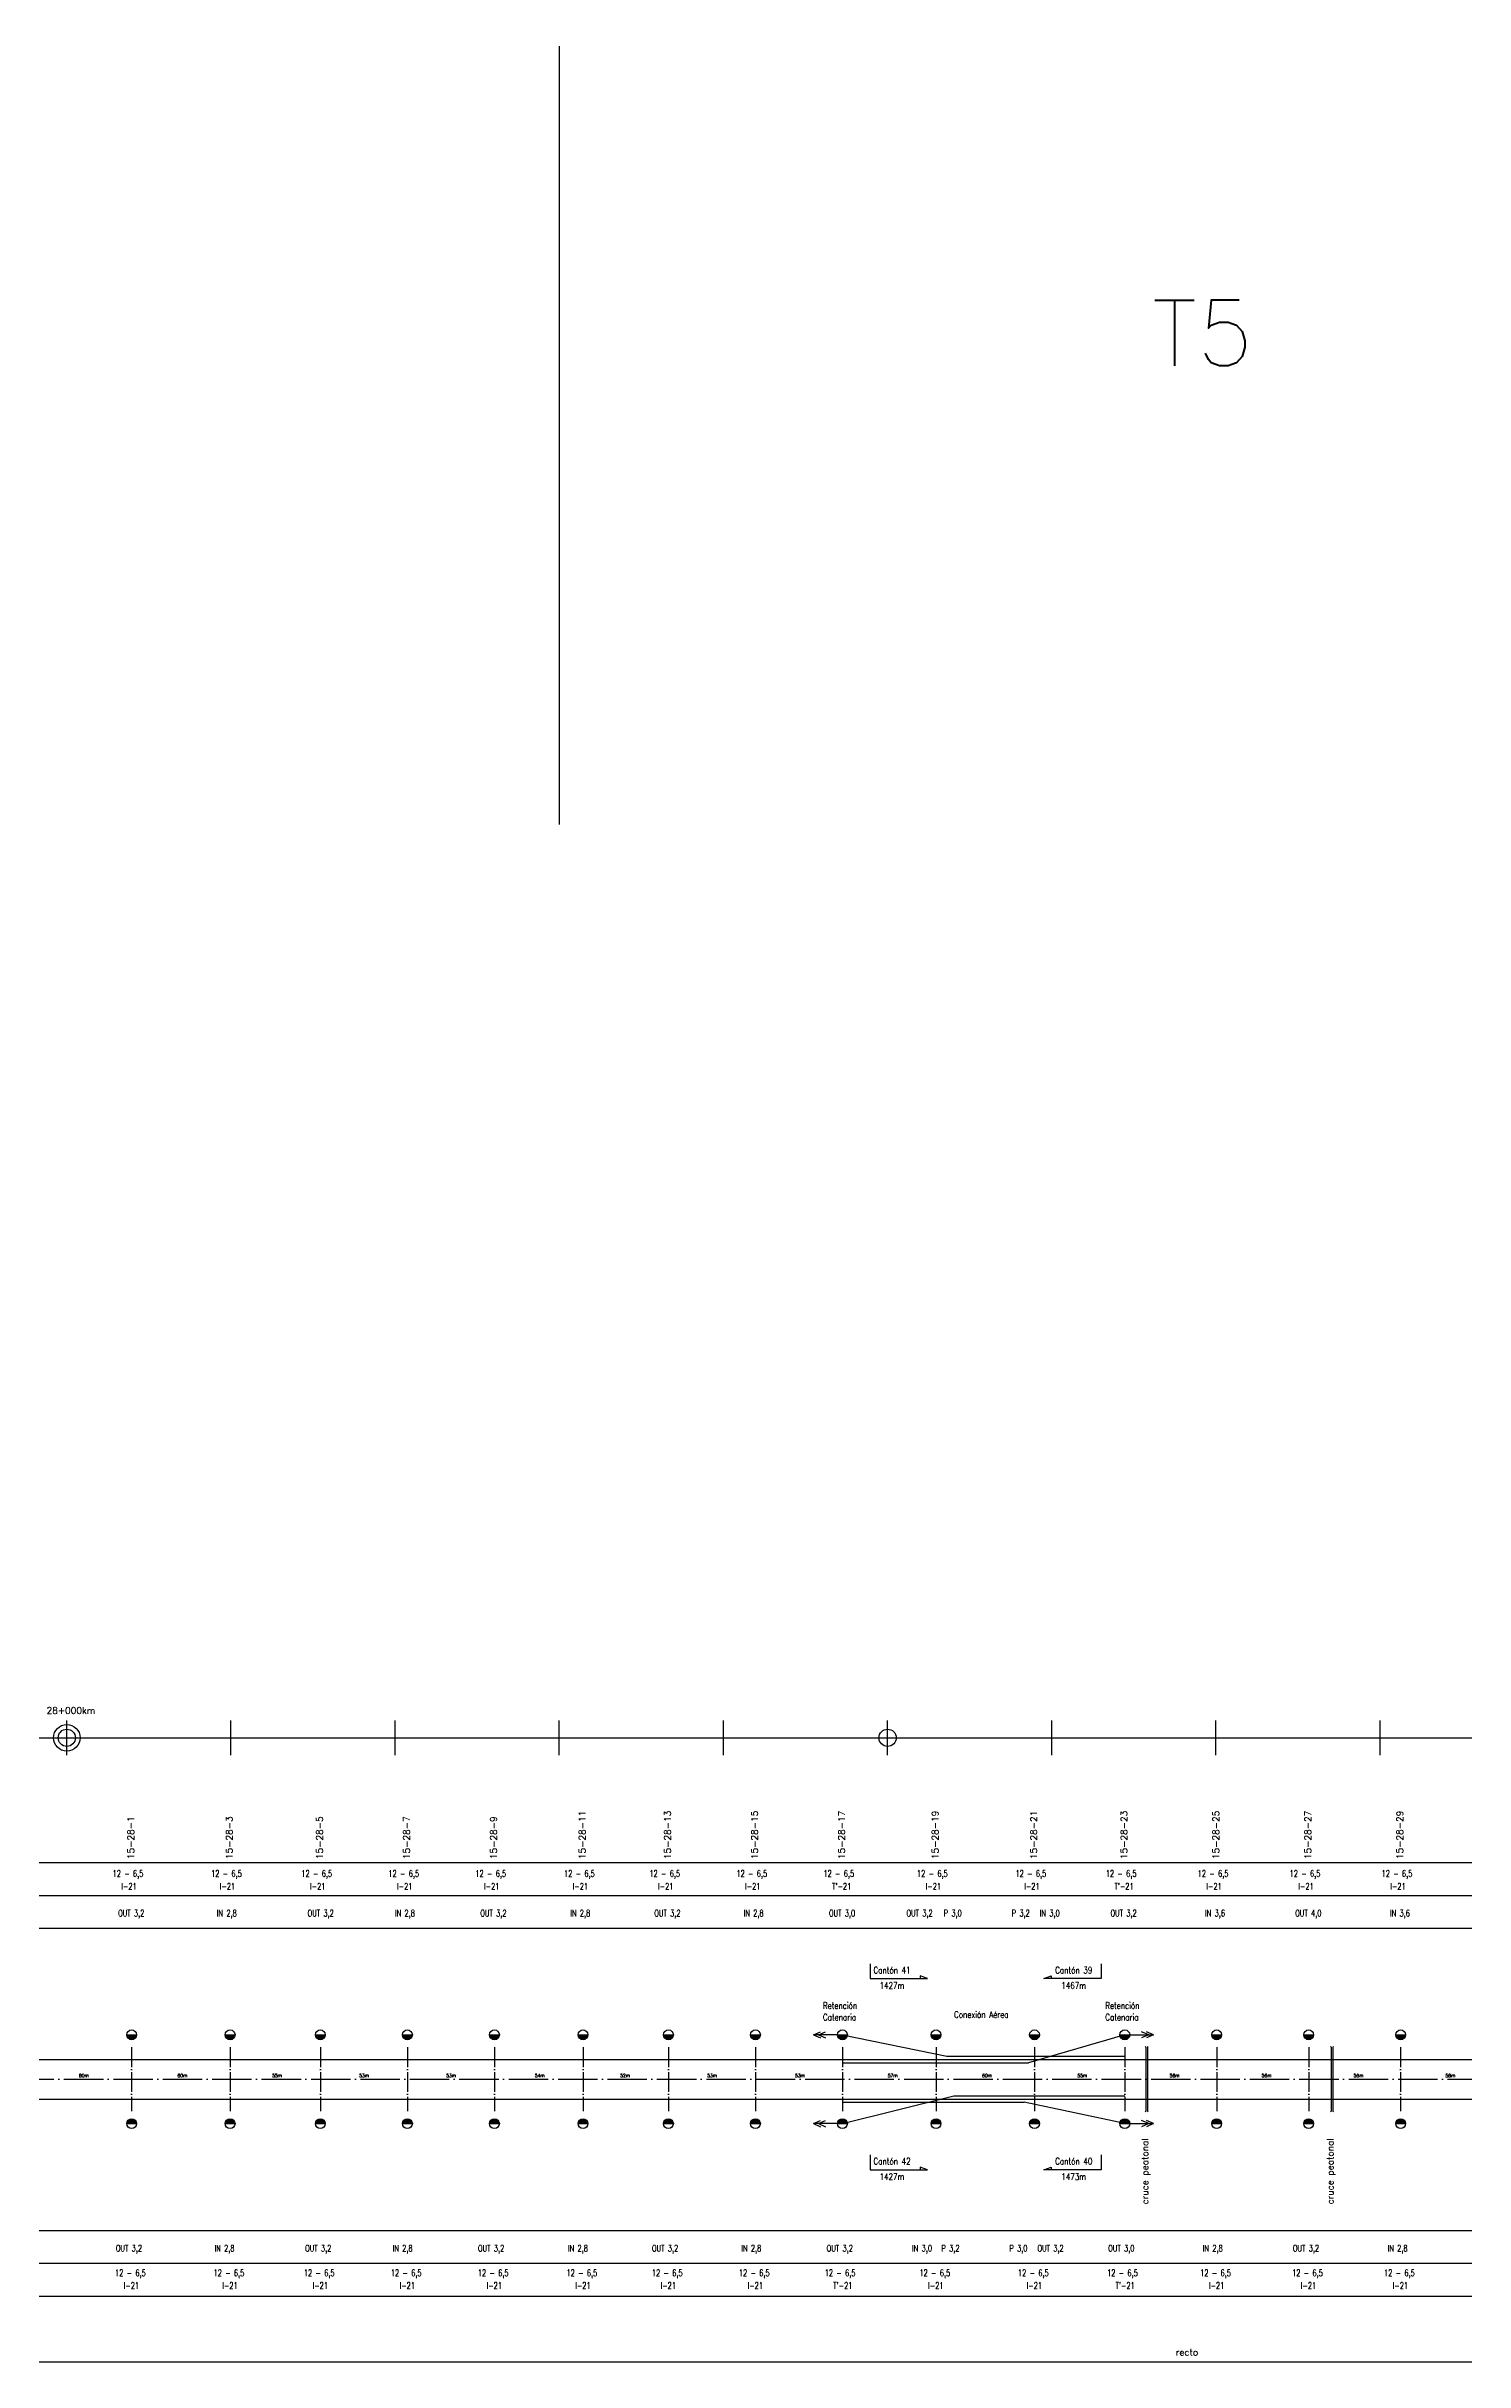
# Model space of a CAD drawing. Header units: millimetres. Extents: x 63 to 27368, y 135 to 1565.
# Drawn here: x 2556 to 3420, y 155 to 1565 of the extents above; entities that cross this region are included whole.
import ezdxf

# ---------------------------------------------------------------- set-up
doc = ezdxf.new("R2010")
doc.units = ezdxf.units.MM
doc.linetypes.add('ACAD_ISO04W100', pattern=[30, 24, -3, 0, -3])
for name, color, linetype in [('catenaria via ascendente', 7, 'Continuous'), ('Eje de entrevías', 1, 'Continuous'), ('longitud vano', 7, 'Continuous'), ('Nº de poste', 6, 'Continuous'), ('progresivas', 4, 'Continuous'), ('TEXTOS', 3, 'Continuous')]:
    doc.layers.add(name, color=color, linetype=linetype)
doc.styles.add('STYLE1', font='romans.shx')

msp = doc.modelspace()

# ---------------------------------------------------------------- hatches: boundary and pattern name
for points in [[(2610.7, 354.1), (2604.7, 354.1, 1)], [(2670.7, 354.1), (2664.7, 354.1, 1)], [(2725.7, 354.1), (2719.7, 354.1, 1)], [(2778.7, 354.1), (2772.7, 354.1, 1)], [(2831.7, 354.1), (2825.7, 354.1, 1)], [(2885.7, 354.1), (2879.7, 354.1, 1)], [(2937.7, 354.1), (2931.7, 354.1, 1)], [(2990.7, 354.1), (2984.7, 354.1, 1)], [(3043.7, 354.1), (3037.7, 354.1, 1)], [(3100.7, 354.1), (3094.7, 354.1, 1)], [(3160.7, 354.1), (3154.7, 354.1, 1)], [(3215.7, 354.1), (3209.7, 354.1, 1)], [(3271.7, 354.1), (3265.7, 354.1, 1)], [(3327.7, 354.1), (3321.7, 354.1, 1)], [(3383.7, 354.1), (3377.7, 354.1, 1)], [(2610.7, 300), (2604.7, 300, -1)], [(2670.7, 300), (2664.7, 300, -1)], [(2725.7, 300), (2719.7, 300, -1)], [(2778.7, 300), (2772.7, 300, -1)], [(2831.7, 300), (2825.7, 300, -1)], [(2885.7, 300), (2879.7, 300, -1)], [(2937.7, 300), (2931.7, 300, -1)], [(2990.7, 300), (2984.7, 300, -1)], [(3043.7, 300), (3037.7, 300, -1)], [(3100.7, 300), (3094.7, 300, -1)], [(3160.7, 300), (3154.7, 300, -1)], [(3215.7, 300), (3209.7, 300, -1)], [(3271.7, 300), (3265.7, 300, -1)], [(3327.7, 300), (3321.7, 300, -1)], [(3383.7, 300), (3377.7, 300, -1)]]:
    msp.add_hatch(color=256).paths.add_polyline_path(points)

# ---------------------------------------------------------------- linework, layer by layer
for p, q in [((2868.2, 1565.1), (2868.2, 1091.2)), ((2568.2, 524.4), (2568.2, 545.6)), ((2668.2, 524.4), (2668.2, 545.6)), ((2768.2, 524.4), (2768.2, 545.6)), ((2868.2, 524.4), (2868.2, 545.6)), ((2968.2, 524.4), (2968.2, 545.6)), ((3068.2, 524.4), (3068.2, 545.6)), ((3168.2, 524.4), (3168.2, 545.6)), ((3268.2, 524.4), (3268.2, 545.6)), ((3368.2, 524.4), (3368.2, 545.6)), ((68.2, 535), (27368.2, 535)), ((68.2, 459), (27368.2, 459)), ((68.2, 439), (27368.2, 439)), ((68.2, 419), (27368.2, 419)), ((3057.6, 397.4), (3057.6, 388.3)), ((3198.4, 397.4), (3198.4, 388.3)), ((3057.6, 388.3), (3092.6, 388.3)), ((3092.6, 388.3), (3088.1, 390)), ((3088.1, 390), (3088.1, 388.3)), ((3163.4, 388.3), (3167.9, 390)), ((3198.4, 388.3), (3163.4, 388.3)), ((3167.9, 390), (3167.9, 388.3)), ((2604.7, 354.1), (2610.7, 354.1)), ((2664.7, 354.1), (2670.7, 354.1)), ((2719.7, 354.1), (2725.7, 354.1)), ((2772.7, 354.1), (2778.7, 354.1)), ((2825.7, 354.1), (2831.7, 354.1)), ((2879.7, 354.1), (2885.7, 354.1)), ((2931.7, 354.1), (2937.7, 354.1)), ((2984.7, 354.1), (2990.7, 354.1)), ((3023.1, 354.1), (3027.4, 356)), ((3037.7, 354.1), (3023.1, 354.1)), ((3023.1, 354.1), (3027.4, 352.2)), ((3026.1, 354.1), (3030.4, 356)), ((3026.1, 354.1), (3030.4, 352.2)), ((3037.7, 354.1), (3043.7, 354.1)), ((3094.7, 354.1), (3100.7, 354.1)), ((3154.7, 354.1), (3160.7, 354.1)), ((3209.7, 354.1), (3215.7, 354.1)), ((3215.7, 354.1), (3230.2, 354.1)), ((3227.3, 354.1), (3222.9, 356)), ((3227.3, 354.1), (3222.9, 352.2)), ((3230.2, 354.1), (3225.9, 356)), ((3230.2, 354.1), (3225.9, 352.2)), ((3265.7, 354.1), (3271.7, 354.1)), ((3321.7, 354.1), (3327.7, 354.1)), ((3377.7, 354.1), (3383.7, 354.1)), ((3225.6, 346.5), (3225.1, 347)), ((3226.6, 346.5), (3227, 347)), ((3338.4, 346.5), (3337.9, 347)), ((3339.4, 346.5), (3339.8, 347)), ((3225.6, 327), (3226.6, 327)), ((3338.4, 327), (3339.4, 327)), ((2604.7, 300), (2610.7, 300)), ((2664.7, 300), (2670.7, 300)), ((2719.7, 300), (2725.7, 300)), ((2772.7, 300), (2778.7, 300)), ((2825.7, 300), (2831.7, 300)), ((2879.7, 300), (2885.7, 300)), ((2931.7, 300), (2937.7, 300)), ((2984.7, 300), (2990.7, 300)), ((3023.1, 300), (3027.4, 301.9)), ((3037.7, 300), (3023.1, 300)), ((3023.1, 300), (3027.4, 298)), ((3026.1, 300), (3030.4, 301.9)), ((3026.1, 300), (3030.4, 298)), ((3037.7, 300), (3043.7, 300)), ((3094.7, 300), (3100.7, 300)), ((3154.7, 300), (3160.7, 300)), ((3209.7, 300), (3215.7, 300)), ((3215.7, 300), (3230.2, 300)), ((3227.3, 300), (3222.9, 301.9)), ((3227.3, 300), (3222.9, 298)), ((3225.6, 307.6), (3225.1, 307.1)), ((3230.2, 300), (3225.9, 301.9)), ((3230.2, 300), (3225.9, 298)), ((3226.6, 307.6), (3227, 307.1)), ((3265.7, 300), (3271.7, 300)), ((3321.7, 300), (3327.7, 300)), ((3338.4, 307.6), (3337.9, 307.1)), ((3339.4, 307.6), (3339.8, 307.1)), ((3377.7, 300), (3383.7, 300)), ((3057.6, 281), (3057.6, 271.9)), ((3057.6, 271.9), (3092.6, 271.9)), ((3092.6, 271.9), (3088.1, 273.6)), ((3088.1, 273.6), (3088.1, 271.9)), ((3163.4, 271.9), (3167.9, 273.6)), ((3198.4, 271.9), (3163.4, 271.9)), ((3167.9, 273.6), (3167.9, 271.9)), ((3198.4, 281), (3198.4, 271.9)), ((68.2, 235), (27368.2, 235)), ((68.2, 215), (27368.2, 215)), ((68.2, 195), (27368.2, 195)), ((2079.2, 155), (5096.4, 155))]:
    msp.add_line(p, q)
at = {"linetype": 'ACAD_ISO04W100', "ltscale": 0.5}
for p, q in [((2607.7, 346.5), (2607.7, 307.6)), ((2667.7, 346.5), (2667.7, 307.6)), ((2722.7, 346.5), (2722.7, 307.6)), ((2775.7, 346.5), (2775.7, 307.6)), ((2828.7, 346.5), (2828.7, 307.6)), ((2882.7, 346.5), (2882.7, 307.6)), ((2934.7, 346.5), (2934.7, 307.6)), ((2987.7, 346.5), (2987.7, 307.6)), ((3040.7, 346.5), (3040.7, 307.6)), ((3097.7, 346.5), (3097.7, 307.6)), ((3157.7, 346.5), (3157.7, 307.6)), ((3212.7, 346.5), (3212.7, 307.6)), ((3268.7, 346.5), (3268.7, 307.6)), ((3324.7, 346.5), (3324.7, 307.6)), ((3380.7, 346.5), (3380.7, 307.6))]:
    msp.add_line(p, q, dxfattribs=at)
at = {"ltscale": 0.5}
for p, q in [((3225.6, 346.5), (3225.6, 307.6)), ((3226.6, 346.5), (3226.6, 307.6)), ((3338.4, 346.5), (3338.4, 307.6)), ((3339.4, 346.5), (3339.4, 307.6))]:
    msp.add_line(p, q, dxfattribs=at)
for centre, radius in [((2568.2, 535), 8.09), ((2568.2, 535), 5.24), ((3068.2, 535), 5.24), ((2607.7, 354.1), 3), ((2667.7, 354.1), 3), ((2722.7, 354.1), 3), ((2775.7, 354.1), 3), ((2828.7, 354.1), 3), ((2882.7, 354.1), 3), ((2934.7, 354.1), 3), ((2987.7, 354.1), 3), ((3040.7, 354.1), 3), ((3097.7, 354.1), 3), ((3157.7, 354.1), 3), ((3212.7, 354.1), 3), ((3268.7, 354.1), 3), ((3324.7, 354.1), 3), ((3380.7, 354.1), 3), ((2607.7, 300), 3), ((2667.7, 300), 3), ((2722.7, 300), 3), ((2775.7, 300), 3), ((2828.7, 300), 3), ((2882.7, 300), 3), ((2934.7, 300), 3), ((2987.7, 300), 3), ((3040.7, 300), 3), ((3097.7, 300), 3), ((3157.7, 300), 3), ((3212.7, 300), 3), ((3268.7, 300), 3), ((3324.7, 300), 3), ((3380.7, 300), 3)]:
    msp.add_circle(centre, radius)
at = {"layer": 'catenaria via ascendente', "color": 6}
for p, q in [((3040.7, 354.1), (3104.2, 341)), ((3212.7, 354.1), (3154, 337)), ((3104.2, 341), (3212.7, 341)), ((3040.7, 337), (3154, 337)), ((3040.7, 300), (3108.6, 317)), ((3040.7, 313), (3151.3, 313)), ((3108.6, 317), (3212.7, 317)), ((3212.7, 300), (3151.3, 313))]:
    msp.add_line(p, q, dxfattribs=at)
at = {"layer": 'catenaria via ascendente'}
for p, q in [((68.2, 339), (26678.8, 339)), ((68.2, 315), (26678.8, 315))]:
    msp.add_line(p, q, dxfattribs=at)
at = {"layer": 'Eje de entrevías', "linetype": 'ACAD_ISO04W100'}
msp.add_line((68.2, 327), (27368.2, 327), dxfattribs=at)

# ---------------------------------------------------------------- texts
at = {"color": 3, "linetype": 'Continuous', "style": 'STYLE1'}
msp.add_text('T5', height=40, dxfattribs=at).set_placement((3229.3, 1370.5))
at = {"linetype": 'Continuous', "style": 'STYLE1', "width": 0.8}
for s, p in [('Cantón 41', (3059.6, 391.5)), ('Cantón 39', (3170.3, 391.5)), ('1427m', (3063.3, 382.1)), ('1467m', (3174, 382.1)), ('Catenaria', (3028.8, 362.8)), ('Retención', (3028.8, 369.9)), ('Conexión Aérea', (3108.7, 364.4)), ('Catenaria', (3200.8, 362.8)), ('Retención', (3200.8, 369.9)), ('Cantón 42', (3059.6, 275.1)), ('1427m', (3063.3, 265.7)), ('Cantón 40', (3170.3, 275.1)), ('1473m', (3174, 265.7))]:
    msp.add_text(s, height=4, dxfattribs=at).set_placement(p)
at = {"layer": 'longitud vano', "linetype": 'Continuous', "style": 'STYLE1'}
for s, p in [('60m', (2575.6, 328.3)), ('60m', (2635.6, 328.3)), ('55m', (2693.3, 328.3)), ('53m', (2746.3, 328.3)), ('53m', (2799.3, 328.3)), ('54m', (2853.3, 328.3)), ('52m', (2905.3, 328.3)), ('53m', (2958.3, 328.3)), ('53m', (3011.8, 328.3)), ('57m', (3068.3, 328.3)), ('60m', (3125.7, 328.3)), ('55m', (3183.8, 328.3)), ('56m', (3240, 328.3)), ('56m', (3296, 328.3)), ('56m', (3352, 328.3)), ('56m', (3408, 328.3))]:
    msp.add_text(s, height=2, dxfattribs=at).set_placement(p)
at = {"layer": 'Nº de poste', "linetype": 'Continuous', "style": 'STYLE1'}
for s, p in [('15-28-1', (2609.2, 461.1)), ('15-28-3', (2669.2, 461.1)), ('15-28-5', (2724.2, 461.1)), ('15-28-7', (2777.2, 461.1)), ('15-28-9', (2830.2, 461.1)), ('15-28-11', (2884.2, 461.1)), ('15-28-13', (2936.2, 461.1)), ('15-28-15', (2989.2, 461.1)), ('15-28-17', (3042.2, 461.1)), ('15-28-19', (3099.2, 461.1)), ('15-28-21', (3159.2, 461.1)), ('15-28-23', (3214.2, 461.1)), ('15-28-25', (3270.2, 461.1)), ('15-28-27', (3326.2, 461.1)), ('15-28-29', (3382.2, 461.1))]:
    msp.add_text(s, height=4, rotation=90, dxfattribs=at).set_placement(p)
at = {"layer": 'progresivas', "linetype": 'Continuous', "style": 'STYLE1'}
msp.add_text('28+000km', height=4, dxfattribs=at).set_placement((2555.9, 549.6))
at = {"layer": 'TEXTOS', "linetype": 'Continuous', "style": 'STYLE1', "width": 0.7}
for s, p in [('12 - 6,5', (2596.1, 450.3)), ('12 - 6,5', (2656.1, 450.3)), ('12 - 6,5', (2711.1, 450.3)), ('12 - 6,5', (2764.1, 450.3)), ('12 - 6,5', (2817.1, 450.3)), ('12 - 6,5', (2871.1, 450.3)), ('12 - 6,5', (2923.1, 450.3)), ('12 - 6,5', (2976.1, 450.3)), ('12 - 6,5', (3029.1, 450.3)), ('12 - 6,5', (3086.1, 450.3)), ('12 - 6,5', (3146.1, 450.3)), ('12 - 6,5', (3201.1, 450.3)), ('12 - 6,5', (3257.1, 450.3)), ('12 - 6,5', (3313.1, 450.3)), ('12 - 6,5', (3369.1, 450.3)), ('I-21', (2601.4, 442.5)), ('I-21', (2661.4, 442.5)), ('I-21', (2716.4, 442.5)), ('I-21', (2769.4, 442.5)), ('I-21', (2822.4, 442.5)), ('I-21', (2876.4, 442.5)), ('I-21', (2928.4, 442.5)), ('I-21', (2981.4, 442.5)), ("T'-21", (3034.4, 442.5)), ('I-21', (3091.4, 442.5)), ('I-21', (3151.4, 442.5)), ("T'-21", (3206.4, 442.5)), ('I-21', (3262.4, 442.5)), ('I-21', (3318.4, 442.5)), ('I-21', (3374.4, 442.5)), ('OUT 3,2', (2599.5, 426.2)), ('IN 2,8', (2659.6, 426.2)), ('OUT 3,2', (2714.9, 426.2)), ('IN 2,8', (2768.1, 426.2)), ('OUT 3,2', (2820.1, 426.2)), ('IN 2,8', (2874.9, 426.2)), ('OUT 3,2', (2926.1, 426.2)), ('IN 2,8', (2980.5, 426.2)), ('OUT 3,0', (3032.5, 426.2)), ('OUT 3,2', (3079.7, 426.2)), ('P 3,0', (3102.4, 426.2)), ('P 3,2', (3143.8, 426.2)), ('IN 3,0', (3160.9, 426.2)), ('OUT 3,2', (3204, 426.2)), ('IN 3,6', (3261.6, 426.2)), ('OUT 4,0', (3316.5, 426.2)), ('IN 3,6', (3374.2, 426.2)), ('OUT 3,2', (2598.1, 222.1)), ('IN 2,8', (2658.2, 222.1)), ('OUT 3,2', (2713.4, 222.1)), ('IN 2,8', (2766.7, 222.1)), ('OUT 3,2', (2818.7, 222.1)), ('IN 2,8', (2873.5, 222.1)), ('OUT 3,2', (2924.7, 222.1)), ('IN 2,8', (2979.1, 222.1)), ('OUT 3,2', (3031.1, 222.1)), ('IN 3,0', (3083.1, 222.1)), ('P 3,2', (3101, 222.1)), ('P 3,0', (3142.4, 222.1)), ('OUT 3,2', (3159.5, 222.1)), ('OUT 3,0', (3202.6, 222.1)), ('IN 2,8', (3260.2, 222.1)), ('OUT 3,2', (3315.1, 222.1)), ('IN 2,8', (3372.8, 222.1)), ('12 - 6,5', (2597.6, 207.1)), ('I-21', (2602.9, 199.4)), ('12 - 6,5', (2657.6, 207.1)), ('I-21', (2662.9, 199.4)), ('12 - 6,5', (2712.6, 207.1)), ('I-21', (2717.9, 199.4)), ('12 - 6,5', (2765.6, 207.1)), ('I-21', (2770.9, 199.4)), ('12 - 6,5', (2818.6, 207.1)), ('I-21', (2823.9, 199.4)), ('12 - 6,5', (2872.6, 207.1)), ('I-21', (2877.9, 199.4)), ('12 - 6,5', (2924.6, 207.1)), ('I-21', (2929.9, 199.4)), ('12 - 6,5', (2977.6, 207.1)), ('I-21', (2982.9, 199.4)), ('12 - 6,5', (3029.9, 207.1)), ("T'-21", (3035.1, 199.4)), ('12 - 6,5', (3087.6, 207.1)), ('I-21', (3092.9, 199.4)), ('12 - 6,5', (3147.6, 207.1)), ('I-21', (3152.9, 199.4)), ('12 - 6,5', (3201.9, 207.1)), ("T'-21", (3207.1, 199.4)), ('12 - 6,5', (3258.6, 207.1)), ('I-21', (3263.9, 199.4)), ('12 - 6,5', (3314.6, 207.1)), ('I-21', (3319.9, 199.4)), ('12 - 6,5', (3370.6, 207.1)), ('I-21', (3375.9, 199.4))]:
    msp.add_text(s, height=4, dxfattribs=at).set_placement(p)
at = {"layer": 'TEXTOS', "linetype": 'Continuous', "style": 'STYLE1'}
for p in [(3227, 250.8), (3339.8, 250.8)]:
    msp.add_text('cruce peatonal', height=4, rotation=90, dxfattribs=at).set_placement(p)
msp.add_text('recto', height=4, dxfattribs=at).set_placement((3243.7, 158.8))

doc.saveas('drawing.dxf')
